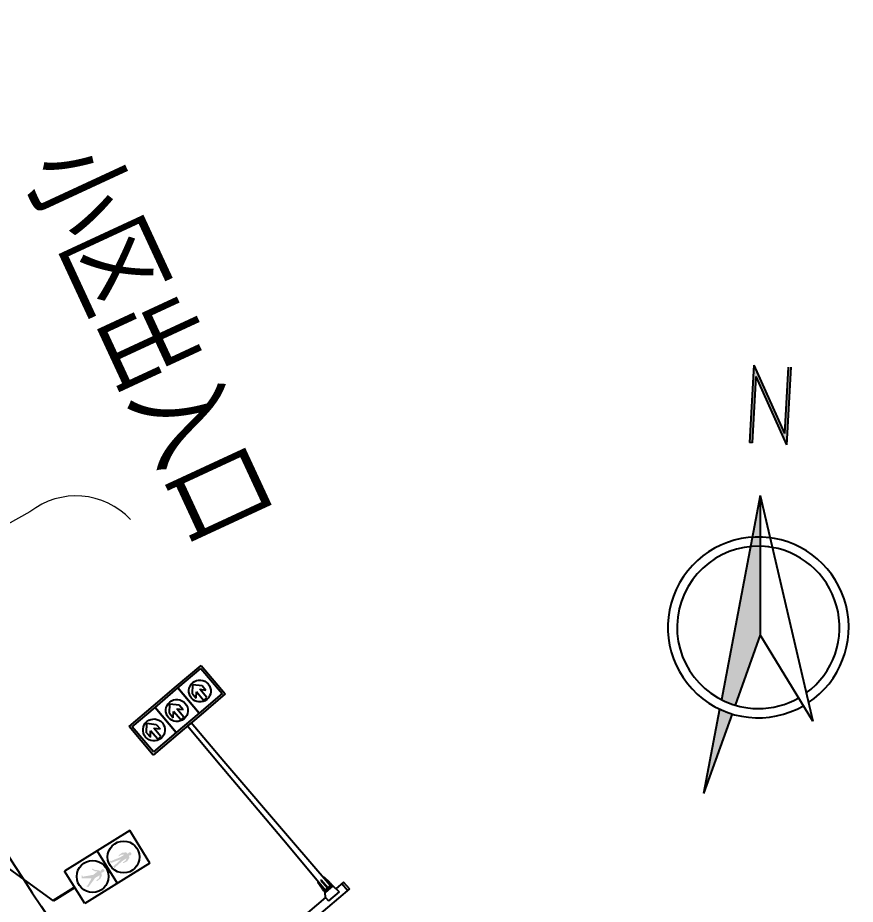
# Model space of a CAD drawing. Header units: millimetres. Extents: x 6299 to 195995, y 19522 to 226352.
# Drawn here: x 10267.7 to 10329, y 22439.2 to 22504.1 of the extents above; entities that cross this region are included whole.
import ezdxf

# ---------------------------------------------------------------- set-up
doc = ezdxf.new("R2010")
doc.units = ezdxf.units.MM
for name, color, linetype in [('@-交通信号', 7, 'Continuous'), ('@-指北针', 7, 'Continuous'), ('@-道路名称', 7, 'Continuous'), ('@-道路红线', 1, 'Continuous')]:
    doc.layers.add(name, color=color, linetype=linetype)
doc.layers.add('@-路缘石', color=7, linetype='Continuous', lineweight=0)
doc.styles.add('HZTXT', font='', dxfattribs={"width": 0.7, "height": 0.2})
doc.styles.get('HZTXT').set_extended_font_data('NSimSun')

# ---------------------------------------------------------------- blocks, each defined once
blk = doc.blocks.new('A$C3CD052C4')
at = {"layer": '@-交通信号'}
h = blk.add_hatch(color=256, dxfattribs=at)
h.paths.add_polyline_path([(0.198, 4.356), (0.304, 4.182), (0.32, 3.934), (0.381, 3.967), (0.401, 4.276), (0.275, 4.548), (0.121, 4.589), (0.137, 4.65), (0.157, 4.715), (0.141, 4.776), (0.1, 4.814), (0.043, 4.83), (-0.015, 4.814), (-0.055, 4.776), (-0.071, 4.715), (-0.051, 4.65), (-0.035, 4.589), (-0.19, 4.548), (-0.316, 4.276), (-0.295, 3.967), (-0.234, 3.934), (-0.218, 4.182), (-0.113, 4.356), (-0.113, 3.967), (-0.234, 3.267), (-0.279, 3.257), (-0.291, 3.19), (-0.113, 3.19), (0.043, 3.967), (0.198, 3.19), (0.377, 3.19), (0.365, 3.257), (0.32, 3.267), (0.198, 3.967)])
h.paths.add_polyline_path([(-0.061, 1.636), (-0.348, 0.921), (-0.458, 0.919), (-0.477, 0.887), (-0.307, 0.779), (0.082, 1.403), (0.39, 0.855), (0.361, 0.823), (0.365, 0.797), (0.408, 0.779), (0.506, 0.859), (0.201, 1.639), (0.216, 2.02), (0.368, 1.86), (0.408, 1.596), (0.474, 1.636), (0.445, 1.947), (0.303, 2.15), (0.133, 2.208), (0.125, 2.252, 0.207228), (0.135, 2.45, 0.071106), (0.119, 2.472, 0.097589), (0.103, 2.484, 0.022233), (0.085, 2.492, 0.040799), (0.074, 2.494, 0.045979), (0.046, 2.497, 0.036358), (0.01, 2.494, 0.028309), (-0.009, 2.491, 0.024691), (-0.031, 2.484, 0.079385), (-0.056, 2.47, 0.12435), (-0.067, 2.455, 0.081145), (-0.072, 2.435, 0.069556), (-0.07, 2.412, 0.00473), (-0.068, 2.402, 0.009011), (-0.067, 2.397, 0.057142), (-0.061, 2.381, -0.068241), (-0.056, 2.368, -0.124353), (-0.057, 2.348, 0.089456), (-0.06, 2.321, 0.014819), (-0.058, 2.301, -0.022419), (-0.056, 2.28, 0.042847), (-0.056, 2.27, 0.182875), (-0.054, 2.264, 0.101619), (-0.045, 2.259, 0.029922), (-0.002, 2.249), (-0.002, 2.204), (-0.11, 2.179), (-0.181, 2.086), (-0.291, 1.94), (-0.331, 1.904), (-0.506, 1.794), (-0.453, 1.754), (-0.263, 1.853), (-0.216, 1.878), (-0.11, 2.021)])
for p, q in [((-1.402, 5.609), (-1.402, 0)), ((1.402, 5.609), (-1.402, 5.609)), ((1.402, 5.609), (1.402, 0)), ((1.402, 2.805), (-1.402, 2.805)), ((1.402, 0), (-1.402, 0))]:
    blk.add_line(p, q, dxfattribs=at)
at = {"layer": '@-交通信号', "color": 1}
blk.add_circle((0, 4.207), 1.166, dxfattribs=at)
at = {"layer": '@-交通信号', "color": 3}
blk.add_circle((0.016, 1.53), 1.166, dxfattribs=at)
blk = doc.blocks.new('A$C7E87390C')
at = {"layer": '@-指北针', "color": 7}
for p, q in [((6.275, 31.339), (5.969, 25.678)), ((6.275, 31.339), (8.532, 26.35)), ((8.794, 31.203), (8.532, 26.35)), ((8.988, 31.192), (8.682, 25.531)), ((6.425, 30.52), (6.163, 25.667)), ((6.425, 30.52), (8.682, 25.531)), ((8.532, 26.35), (8.533, 26.35)), ((8.532, 26.35), (8.533, 26.35)), ((5.969, 25.678), (5.97, 25.678)), ((6.163, 25.667), (5.969, 25.678)), ((5.969, 25.678), (5.97, 25.678)), ((8.682, 25.531), (8.683, 25.531)), ((8.682, 25.531), (8.683, 25.531)), ((6.755, 21.805), (3.912, 6.868)), ((6.755, 21.805), (6.755, 11.611)), ((6.755, 21.805), (10.607, 5.307)), ((6.755, 11.611), (4.916, 6.466)), ((10.607, 5.307), (6.755, 11.611)), ((3.782, 6.183), (2.605, 0)), ((4.69, 5.832), (2.605, 0))]:
    blk.add_line(p, q, dxfattribs=at)
for major_axis, ratio, start_param, end_param in [((4.678, 4.678), 1, 0.657233, 4.450275), ((4.705, 3.631), 0.999909, 0.785443, 3.927035), ((4.678, 4.678), 1, 4.51624, 6.967882), ((4.202, 4.202), 1, 4.55913, 6.977785), ((4.202, 4.202), 1, 3.918884, 4.447417), ((4.202, 4.202), 1, 3.798826, 3.918884)]:
    blk.add_ellipse((6.615, 12.161), major_axis=major_axis, ratio=ratio, start_param=start_param, end_param=end_param, dxfattribs=at)
for points in [[(6.163, 25.667), (5.969, 25.678), (6.425, 30.52), (6.275, 31.339)], [(8.682, 25.531), (6.425, 30.52), (8.532, 26.35), (6.275, 31.339)], [(8.682, 25.531), (8.532, 26.35), (8.988, 31.192), (8.794, 31.203)], [(6.755, 21.805), (6.755, 11.611), (3.912, 6.868), (4.916, 6.466)], [(3.782, 6.183), (4.69, 5.832), (2.605, 0)]]:
    blk.add_solid(points, dxfattribs=at)
blk = doc.blocks.new('A$C2DB36726')
at = {"layer": '@-交通信号', "color": 0}
for p, q in [((0.925, 19.106), (0.271, 19.106)), ((0.925, 19.106), (0.271, 19.106)), ((0.271, 19.106), (0.926, 19.106)), ((0.271, 19.106), (0.271, 19.106)), ((0.271, 19.106), (0.271, 19.106)), ((0.271, 19.106), (0.271, 19.106)), ((0.271, 19.106), (0.271, 18.356)), ((0.926, 18.921), (0.271, 18.921)), ((-0.171, 18.187), (-4.513, 18.151)), ((-0.321, 18.309), (-0.919, 18.249)), ((-0.919, 18.249), (-0.919, 18.184)), ((-0.321, 18.309), (-0.171, 18.309)), ((-0.171, 18.324), (-0.023, 18.324)), ((-0.171, 18.324), (-0.171, 17.576)), ((-0.097, 18.324), (-0.097, 17.576)), ((-0.023, 18.324), (0.598, 18.392)), ((-0.023, 18.324), (-0.023, 17.576)), ((0.598, 18.392), (0.598, 17.365)), ((-4.513, 17.744), (-0.171, 17.712)), ((-0.919, 17.973), (-0.919, 17.926)), ((-0.919, 17.973), (-0.171, 17.973)), ((-0.919, 17.926), (-0.171, 17.926)), ((-0.919, 17.65), (-0.919, 17.716)), ((-0.321, 17.591), (-0.919, 17.65)), ((-0.321, 17.591), (-0.171, 17.591)), ((-0.171, 17.576), (-0.023, 17.576)), ((0.271, 17.365), (-0.023, 17.576)), ((0.271, 17.365), (0.598, 17.365)), ((0.761, 2.348), (0.271, 2.348)), ((0.759, 2.349), (0.274, 2.349)), ((0.923, 2.349), (0.274, 2.349)), ((0.03, 0.239), (0.181, 0.907)), ((0.271, 0.907), (0.181, 0.907)), ((0.575, 0.907), (0.575, 0.09)), ((0.575, 0.907), (0.622, 0.907)), ((0.622, 0.907), (0.622, 0.09)), ((0.926, 0.907), (1.016, 0.907)), ((1.167, 0.239), (1.016, 0.907)), ((0, 0.09), (1.197, 0.09)), ((0, 0.09), (0, 0)), ((0, 0), (1.197, 0)), ((0.03, 0.239), (0.03, 0.09)), ((1.167, 0.239), (1.167, 0.09)), ((1.197, 0.09), (1.197, 0))]:
    blk.add_line(p, q, dxfattribs=at)
at = {"layer": '@-交通信号', "color": 7}
for p, q in [((0.926, 19.106), (0.926, 0.09)), ((0.271, 17.366), (0.271, 0.09))]:
    blk.add_line(p, q, dxfattribs=at)
at = {"layer": '@-交通信号'}
for p, q in [((-12.122, 18.128), (-15.834, 18.118)), ((-15.834, 17.772), (-12.122, 17.763)), ((-4.513, 18.151), (-12.122, 18.128)), ((-12.122, 17.763), (-4.513, 17.744))]:
    blk.add_line(p, q, dxfattribs=at)
blk.add_lwpolyline([(-15.834, 18.118), (-15.834, 17.772)], dxfattribs=at)
at = {"layer": '@-交通信号', "color": 7, "const_width": 0.598}
blk.add_lwpolyline([(0.926, 4.741), (0.271, 4.741)], dxfattribs=at)
at = {"layer": '@-交通信号', "color": 0, "const_width": 0.598}
for points in [[(0.926, 3.544), (0.271, 3.544)], [(0.926, 2.348), (0.271, 2.348)], [(0.926, 1.151), (0.271, 1.151)]]:
    blk.add_lwpolyline(points, dxfattribs=at)
blk = doc.blocks.new('A$C3DA11720')
at = {"layer": '@-交通信号'}
h = blk.add_hatch(color=256, dxfattribs=at)
h.paths.add_polyline_path([(0, 3.46), (0, 1.1), (0, -1.1), (0, -3.46), (-2.724, -3.46), (-2.724, -1.1), (-2.724, 1.1), (-2.724, 3.46)])
h.paths.add_polyline_path([(-0.16, 3.301), (-0.16, 1.1), (-0.16, -1.1), (-0.16, -3.301), (-2.565, -3.301), (-2.565, -1.1), (-2.565, 1.1), (-2.565, 3.301)], flags=16)
for p, q in [((-2.724, 1.1), (-2.724, 3.46)), ((-2.724, 3.46), (0, 3.46)), ((-2.565, 1.1), (-2.565, 3.301)), ((-2.565, 3.301), (-0.16, 3.301)), ((-0.16, 3.301), (-0.16, 1.1)), ((0, 3.46), (0, 1.1)), ((-2.062, 2.097), (-1.557, 2.565)), ((-1.557, 1.629), (-2.062, 2.097)), ((-1.557, 2.565), (-1.127, 2.565)), ((-1.465, 2.251), (-1.127, 2.565)), ((-0.659, 2.251), (-1.465, 2.251)), ((-0.659, 1.943), (-0.659, 2.251)), ((-1.557, 1.629), (-1.127, 1.629)), ((-0.659, 1.943), (-1.465, 1.943)), ((-1.127, 1.629), (-1.465, 1.943)), ((-2.724, -1.1), (-2.724, 1.1)), ((-2.565, 1.1), (-0.16, 1.1)), ((-2.565, -1.1), (-2.565, 1.1)), ((-0.16, 1.1), (-2.565, 1.1)), ((-0.16, 1.1), (-0.16, -1.1)), ((0, 1.1), (0, -1.1)), ((-2.062, -0.103), (-1.557, 0.364)), ((-1.557, 0.364), (-1.127, 0.364)), ((-1.465, 0.051), (-1.127, 0.364)), ((-0.659, 0.051), (-1.465, 0.051)), ((-0.659, -0.258), (-0.659, 0.051)), ((-1.557, -0.571), (-2.062, -0.103)), ((-1.557, -0.571), (-1.127, -0.571)), ((-0.659, -0.258), (-1.465, -0.258)), ((-1.127, -0.571), (-1.465, -0.258)), ((-2.724, -3.46), (-2.724, -1.1)), ((-0.16, -1.1), (-2.565, -1.1)), ((-2.565, -1.1), (-0.16, -1.1)), ((-2.565, -3.301), (-2.565, -1.1)), ((-0.16, -1.1), (-0.16, -3.301)), ((0, -1.1), (0, -3.46)), ((-2.062, -2.304), (-1.557, -1.836)), ((-1.557, -1.836), (-1.127, -1.836)), ((-1.465, -2.15), (-1.127, -1.836)), ((-1.557, -2.772), (-2.062, -2.304)), ((-0.659, -2.15), (-1.465, -2.15)), ((-0.659, -2.458), (-1.465, -2.458)), ((-1.127, -2.772), (-1.465, -2.458)), ((-0.659, -2.458), (-0.659, -2.15)), ((-1.557, -2.772), (-1.127, -2.772)), ((0, -3.46), (-2.724, -3.46)), ((-0.16, -3.301), (-2.565, -3.301))]:
    blk.add_line(p, q, dxfattribs=at)
for centre in [(-1.36, 2.174), (-1.36, -0.027), (-1.36, -2.227)]:
    blk.add_ellipse(centre, major_axis=(0.569, 0.569), ratio=1, start_param=5.497787, end_param=11.780972, dxfattribs=at)

msp = doc.modelspace()

# ---------------------------------------------------------------- linework, layer by layer
at = {"layer": '@-交通信号', "linetype": 'Continuous', "lineweight": -3}
msp.add_line((10260.673, 22446.43), (10270.345, 22439.478, 31.077), dxfattribs=at)
at = {"layer": '@-交通信号', "const_width": 0.2, "elevation": 31.077, "flags": 128}
msp.add_lwpolyline([(10271.919, 22440.458), (10270.345, 22439.478)], dxfattribs=at)
at = {"layer": '@-路缘石', "color": 0, "elevation": 0}
msp.add_lwpolyline([(10276.007, 22467.363, 0.389523), (10268.638, 22467.931, 0.389523)], format="xyb", dxfattribs=at)
msp.add_lwpolyline([(10268.638, 22467.931), (10256.222, 22461.012)], dxfattribs=at)
at = {"layer": '@-道路红线', "elevation": 0}
msp.add_lwpolyline([(10234.951, 22504.087, 0.048945), (10270.778, 22437.087, 0.048945)], format="xyb", dxfattribs=at)
msp.add_lwpolyline([(10234.951, 22504.087, 0.048945), (10270.778, 22437.087, 0.048945)], format="xyb", dxfattribs=at)

# ---------------------------------------------------------------- block references
at = {"layer": '@-交通信号', "linetype": 'Continuous'}
msp.add_blockref('A$C7E87390C', (10315.317, 22447.317), dxfattribs=at)
at = {"layer": '@-交通信号'}
for name, p, rotation in [('A$C3DA11720', (10280.293, 22452.379, 0), 310.3189145460311), ('A$C2DB36726', (10276.839, 22428.698, 0), 310.2779145729189), ('A$C3CD052C4', (10271.919, 22440.458, 31.077), 301.880425505445)]:
    msp.add_blockref(name, p, dxfattribs=dict(at, rotation=rotation))

# ---------------------------------------------------------------- texts
at = {"layer": '@-道路名称', "color": 7, "style": 'HZTXT', "width": 0.75}
msp.add_text('小区出入口', height=6, rotation=294.87476, dxfattribs=at).set_placement((10268.277, 22493.077, 0))

doc.saveas('drawing.dxf')
